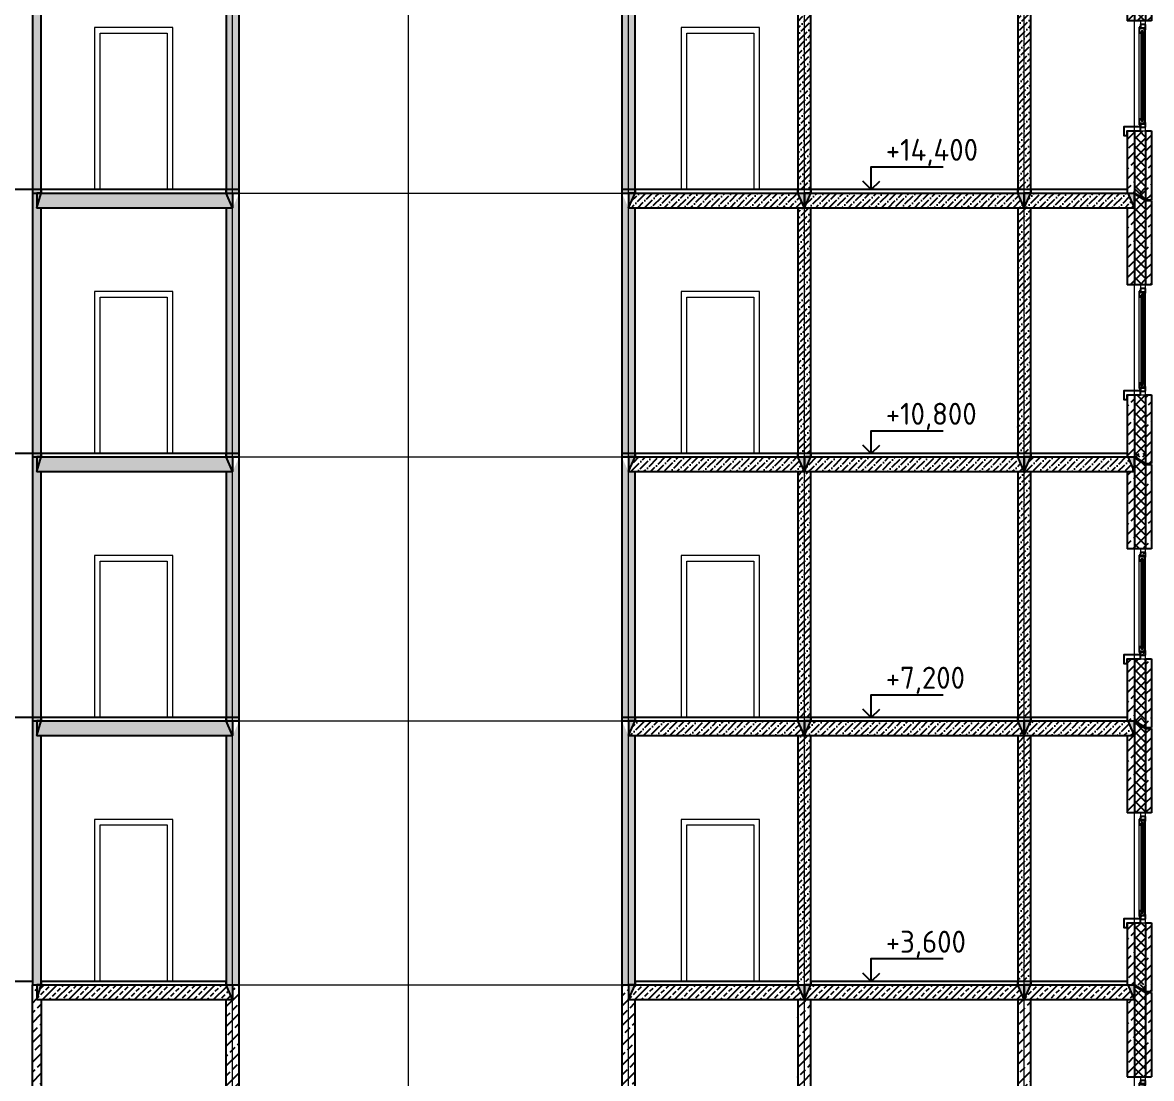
# Model space of a CAD drawing. Header units: millimetres. Extents: x -10163 to 1081624, y -5450 to 417560.
# Drawn here: x 375988 to 391388, y 58468 to 72868 of the extents above; entities that cross this region are included whole.
import ezdxf

# ---------------------------------------------------------------- set-up
doc = ezdxf.new("R2010")
doc.units = ezdxf.units.MM
doc.linetypes.add('Штрих-пунктир', pattern=[24, 20, -1.5, 1, -1.5])
for name, color, linetype in [('0разрез', 7, 'Continuous'), ('Выноски', 130, 'Continuous'), ('Оси 2', 253, 'Continuous'), ('Перекрытия', 100, 'Continuous'), ('разрез', 40, 'Continuous'), ('Стены1', 120, 'Continuous')]:
    doc.layers.add(name, color=color, linetype=linetype)
doc.layers.add('A-GLAZ', color=250, linetype='Continuous', lineweight=9)
doc.layers.add('Двери', color=100, linetype='Continuous', plot=False)
doc.layers.add('Окна', color=130, linetype='Continuous', lineweight=5, transparency=0.5)
doc.styles.add('ГОСТ', font='GOST Common.ttf', dxfattribs={"height": 400})
pattern_1 = [(45, (-3941.53, -242.98), (-134.70384, 134.70384), []), (45, (-3806.83, -242.98), (-134.70384, 134.70384), [95.25, -47.625])]
pattern_2 = [(45, (-3941.53, -242.98), (-89.80256, 89.80256), []), (45, (-3851.73, -242.98), (-89.80256, 89.80256), [63.5, -31.75])]
pattern_3 = [(37.5, (330, 0), (-0.16000313, 4.894132373), [0, -3.8608, 0, -4.318, 0, -4.1275]), (7.5, (330, 0), (4.49523283, 7.16825101), [0, -2.0828, 0, -3.4798, 0, -1.3335]), (327.5, (326.876, 0), (7.909923702, 0.014371847), [0, -1.27, 0, -4.572, 0, -5.969]), (317.5, (326.876, 0), (7.63556452, 2.22929323), [0, -0.635, 0, -2.9972, 0, -3.429])]
pattern_4 = [(37.5, (8400, -1e-11), (-0.16000313, 4.894132373), [0, -3.8608, 0, -4.318, 0, -4.1275]), (7.5, (8400, -1e-11), (4.49523283, 7.16825101), [0, -2.0828, 0, -3.4798, 0, -1.3335]), (327.5, (8396.876, -1e-11), (7.909923702, 0.014371847), [0, -1.27, 0, -4.572, 0, -5.969]), (317.5, (8396.876, -1e-11), (7.63556452, 2.22929323), [0, -0.635, 0, -2.9972, 0, -3.429])]
pattern_5 = [(37.5, (10800, -7e-12), (-0.16000313, 4.894132373), [0, -3.8608, 0, -4.318, 0, -4.1275]), (7.5, (10800, -7e-12), (4.49523283, 7.16825101), [0, -2.0828, 0, -3.4798, 0, -1.3335]), (327.5, (10796.876, -7e-12), (7.909923702, 0.014371847), [0, -1.27, 0, -4.572, 0, -5.969]), (317.5, (10796.876, -7e-12), (7.63556452, 2.22929323), [0, -0.635, 0, -2.9972, 0, -3.429])]
pattern_6 = [(37.5, (13800, 7e-12), (-0.16000313, 4.894132373), [0, -3.8608, 0, -4.318, 0, -4.1275]), (7.5, (13800, 7e-12), (4.49523283, 7.16825101), [0, -2.0828, 0, -3.4798, 0, -1.3335]), (327.5, (13796.876, 7e-12), (7.909923702, 0.014371847), [0, -1.27, 0, -4.572, 0, -5.969]), (317.5, (13796.876, 7e-12), (7.63556452, 2.22929323), [0, -0.635, 0, -2.9972, 0, -3.429])]
pattern_7 = [(37.5, (7800, -7e-12), (-0.16000313, 4.894132373), [0, -3.8608, 0, -4.318, 0, -4.1275]), (7.5, (7800, -7e-12), (4.49523283, 7.16825101), [0, -2.0828, 0, -3.4798, 0, -1.3335]), (327.5, (7796.876, -7e-12), (7.909923702, 0.014371847), [0, -1.27, 0, -4.572, 0, -5.969]), (317.5, (7796.876, -7e-12), (7.63556452, 2.22929323), [0, -0.635, 0, -2.9972, 0, -3.429])]
pattern_8 = [(37.5, (10800, 7e-12), (-0.16000313, 4.894132373), [0, -3.8608, 0, -4.318, 0, -4.1275]), (7.5, (10800, 7e-12), (4.49523283, 7.16825101), [0, -2.0828, 0, -3.4798, 0, -1.3335]), (327.5, (10796.876, 7e-12), (7.909923702, 0.014371847), [0, -1.27, 0, -4.572, 0, -5.969]), (317.5, (10796.876, 7e-12), (7.63556452, 2.22929323), [0, -0.635, 0, -2.9972, 0, -3.429])]
pattern_9 = [(37.5, (12305.0995, -7e-12), (-0.16000313, 4.894132373), [0, -3.8608, 0, -4.318, 0, -4.1275]), (7.5, (12305.0995, -7e-12), (4.49523283, 7.16825101), [0, -2.0828, 0, -3.4798, 0, -1.3335]), (327.5, (12301.9753, -7e-12), (7.909923702, 0.014371847), [0, -1.27, 0, -4.572, 0, -5.969]), (317.5, (12301.975, -7e-12), (7.63556452, 2.22929323), [0, -0.635, 0, -2.9972, 0, -3.429])]
pattern_10 = [(37.5, (8400, -3600), (-0.16000313, 4.894132373), [0, -3.8608, 0, -4.318, 0, -4.1275]), (7.5, (8400, -3600), (4.49523283, 7.16825101), [0, -2.0828, 0, -3.4798, 0, -1.3335]), (327.5, (8396.876, -3600), (7.909923702, 0.014371847), [0, -1.27, 0, -4.572, 0, -5.969]), (317.5, (8396.876, -3600), (7.63556452, 2.22929323), [0, -0.635, 0, -2.9972, 0, -3.429])]
pattern_11 = [(37.5, (10800, -3600), (-0.16000313, 4.894132373), [0, -3.8608, 0, -4.318, 0, -4.1275]), (7.5, (10800, -3600), (4.49523283, 7.16825101), [0, -2.0828, 0, -3.4798, 0, -1.3335]), (327.5, (10796.876, -3600), (7.909923702, 0.014371847), [0, -1.27, 0, -4.572, 0, -5.969]), (317.5, (10796.876, -3600), (7.63556452, 2.22929323), [0, -0.635, 0, -2.9972, 0, -3.429])]
pattern_12 = [(37.5, (13800, -3600), (-0.16000313, 4.894132373), [0, -3.8608, 0, -4.318, 0, -4.1275]), (7.5, (13800, -3600), (4.49523283, 7.16825101), [0, -2.0828, 0, -3.4798, 0, -1.3335]), (327.5, (13796.876, -3600), (7.909923702, 0.014371847), [0, -1.27, 0, -4.572, 0, -5.969]), (317.5, (13796.876, -3600), (7.63556452, 2.22929323), [0, -0.635, 0, -2.9972, 0, -3.429])]
pattern_13 = [(37.5, (7800, -3600), (-0.16000313, 4.894132373), [0, -3.8608, 0, -4.318, 0, -4.1275]), (7.5, (7800, -3600), (4.49523283, 7.16825101), [0, -2.0828, 0, -3.4798, 0, -1.3335]), (327.5, (7796.876, -3600), (7.909923702, 0.014371847), [0, -1.27, 0, -4.572, 0, -5.969]), (317.5, (7796.876, -3600), (7.63556452, 2.22929323), [0, -0.635, 0, -2.9972, 0, -3.429])]
pattern_14 = [(37.5, (10800, -3600), (-0.16000313, 4.894132373), [0, -3.8608, 0, -4.318, 0, -4.1275]), (7.5, (10800, -3600), (4.49523283, 7.16825101), [0, -2.0828, 0, -3.4798, 0, -1.3335]), (327.5, (10796.876, -3600), (7.909923702, 0.014371847), [0, -1.27, 0, -4.572, 0, -5.969]), (317.5, (10796.876, -3600), (7.63556452, 2.22929323), [0, -0.635, 0, -2.9972, 0, -3.429])]
pattern_15 = [(37.5, (12305.0995, -3600), (-0.16000313, 4.894132373), [0, -3.8608, 0, -4.318, 0, -4.1275]), (7.5, (12305.0995, -3600), (4.49523283, 7.16825101), [0, -2.0828, 0, -3.4798, 0, -1.3335]), (327.5, (12301.9753, -3600), (7.909923702, 0.014371847), [0, -1.27, 0, -4.572, 0, -5.969]), (317.5, (12301.975, -3600), (7.63556452, 2.22929323), [0, -0.635, 0, -2.9972, 0, -3.429])]
pattern_16 = [(37.5, (330, -3600), (-0.16000313, 4.894132373), [0, -3.8608, 0, -4.318, 0, -4.1275]), (7.5, (330, -3600), (4.49523283, 7.16825101), [0, -2.0828, 0, -3.4798, 0, -1.3335]), (327.5, (326.876, -3600), (7.909923702, 0.014371847), [0, -1.27, 0, -4.572, 0, -5.969]), (317.5, (326.876, -3600), (7.63556452, 2.22929323), [0, -0.635, 0, -2.9972, 0, -3.429])]
pattern_17 = [(37.5, (0, -3600), (-0.16000313, 4.894132373), [0, -3.8608, 0, -4.318, 0, -4.1275]), (7.5, (0, -3600), (4.49523283, 7.16825101), [0, -2.0828, 0, -3.4798, 0, -1.3335]), (327.5, (-3.124, -3600), (7.909923702, 0.014371847), [0, -1.27, 0, -4.572, 0, -5.969]), (317.5, (-3.124, -3600), (7.63556452, 2.22929323), [0, -0.635, 0, -2.9972, 0, -3.429])]
pattern_18 = [(45, (1e-10, 1252.89), (-67.35192, 67.35192), []), (135, (1e-10, 1252.89), (-67.35192, -67.35192), [])]

# ---------------------------------------------------------------- blocks, each defined once
blk = doc.blocks.new('Окно 3-Откидное - Среднее глухое - Один переплет с многокамерным стеклопакетом - 30674-99 - Окно 3-Откидное - Среднее глухое - Один переплет с многокамерным стеклопакетом - 30674-99-V5-Сечение 1')
at = {"layer": 'A-GLAZ'}
h = blk.add_hatch(dxfattribs=at)
h.set_pattern_fill('FP_6', color=256, style=0, pattern_type=2)
h.set_pattern_definition([(135, (18648.64, 22050), (-70.7107, -70.7107), [])])
h.paths.add_polyline_path([(18584, 18885), (18598, 18885), (18598, 18905), (18654, 18905), (18654, 18962), (18634, 18962), (18634, 18942), (18610, 18942), (18610, 18962), (18584, 18962)], flags=0)
h.paths.add_polyline_path([(18649, 20138), (18654, 20138), (18654, 20195), (18598, 20195), (18598, 20215), (18584, 20215), (18584, 20138), (18610, 20138), (18610, 20158), (18634, 20158), (18634, 20138)], flags=0)
h = blk.add_hatch(dxfattribs=at)
h.set_pattern_fill('FP_7', color=256, style=0, pattern_type=2)
h.set_pattern_definition([(45, (18648.64, 22050), (-84.853, 84.853), [])])
h.paths.add_polyline_path([(18649, 18850), (18670, 18850), (18670, 18913), (18656, 18913), (18656, 18893), (18600, 18893), (18600, 18850)], flags=0)
h.paths.add_polyline_path([(18670, 20187), (18670, 20250), (18600, 20250), (18600, 20207), (18656, 20207), (18656, 20187)], flags=0)
at = {"layer": 'A-GLAZ', "lineweight": 25}
for p, q in [((18598, 20215), (18584, 20215)), ((18584, 20215), (18584, 20138)), ((18598, 20195), (18598, 20215)), ((18654, 20195), (18598, 20195)), ((18600, 20250), (18600, 20207)), ((18670, 20250), (18600, 20250)), ((18600, 20207), (18656, 20207)), ((18654, 20138), (18654, 20195)), ((18656, 20207), (18656, 20187)), ((18656, 20187), (18670, 20187)), ((18670, 20187), (18670, 20250)), ((18584, 20138), (18610, 20138)), ((18614, 20158), (18610, 20158)), ((18610, 20158), (18610, 18942)), ((18610, 20138), (18610, 20158)), ((18610, 20158), (18634, 20158)), ((18614, 18942), (18614, 20158)), ((18634, 20158), (18630, 20158)), ((18630, 20158), (18630, 18942)), ((18634, 18942), (18634, 20158)), ((18634, 20158), (18634, 20138)), ((18634, 20138), (18654, 20138)), ((18610, 18962), (18584, 18962)), ((18584, 18962), (18584, 18885)), ((18610, 18942), (18610, 18962)), ((18610, 18942), (18614, 18942)), ((18634, 18942), (18610, 18942)), ((18630, 18942), (18634, 18942)), ((18654, 18962), (18634, 18962)), ((18634, 18962), (18634, 18942)), ((18654, 18905), (18654, 18962)), ((18584, 18885), (18598, 18885)), ((18598, 18885), (18598, 18905)), ((18598, 18905), (18654, 18905)), ((18600, 18893), (18600, 18850)), ((18656, 18893), (18600, 18893)), ((18600, 18850), (18670, 18850)), ((18670, 18913), (18656, 18913)), ((18656, 18913), (18656, 18893)), ((18670, 18850), (18670, 18913))]:
    blk.add_line(p, q, dxfattribs=at)
at = {"layer": 'A-GLAZ'}
for p, q in [((18670, 20300), (18600, 20300)), ((18600, 20300), (18600, 20250)), ((18600, 20250), (18670, 20250)), ((18600, 20195), (18600, 20207)), ((18656, 18913), (18656, 20187)), ((18670, 20250), (18670, 20300)), ((18670, 18913), (18670, 20187)), ((18584, 18962), (18584, 20138)), ((18654, 20138), (18654, 18962)), ((18600, 18893), (18600, 18905)), ((18670, 18850), (18600, 18850)), ((18600, 18850), (18600, 18800)), ((18600, 18800), (18670, 18800)), ((18670, 18800), (18670, 18850))]:
    blk.add_line(p, q, dxfattribs=at)
at = {"layer": 'A-GLAZ', "lineweight": 35}
for p, q in [((18630, 20158), (18614, 20158)), ((18614, 20158), (18614, 20143)), ((18614, 20143), (18630, 20143)), ((18630, 20143), (18630, 20158)), ((18630, 18957), (18614, 18957)), ((18614, 18957), (18614, 18942)), ((18614, 18942), (18630, 18942)), ((18630, 18942), (18630, 18957))]:
    blk.add_line(p, q, dxfattribs=at)
blk = doc.blocks.new('типовой')
h = blk.add_hatch()
h.set_pattern_fill('ANSI36', color=256, scale=20)
h.paths.add_polyline_path([(382705, 63586), (380185, 63586), (380125, 63386), (382795, 63386)])
h.paths.add_polyline_path([(380185, 63386), (380125, 63386), (380125, 63586), (380185, 63586), (380185, 63633), (380065, 63633), (380065, 59986), (380185, 59986)])
h.paths.add_polyline_path([(382885, 63586), (382795, 63386), (382705, 63386), (382705, 59986), (382885, 59986)])
h.paths.add_polyline_path([(388285, 63386), (388195, 63386), (388105, 63586), (388105, 59986), (388285, 59986)])
h.paths.add_polyline_path([(388285, 63586), (388285, 63633), (388105, 63633), (388105, 63586), (388195, 63586)])
h.paths.add_polyline_path([(382885, 63586), (382885, 63633), (382705, 63633), (382705, 63586), (382795, 63586)])
h = blk.add_hatch()
h.set_pattern_fill('ANSI36', color=256, scale=20)
h.paths.add_polyline_path([(382705, 63586), (380185, 63586), (380125, 63386), (382795, 63386)])
h.paths.add_polyline_path([(380185, 63386), (380125, 63386), (380125, 63586), (380185, 63586), (380185, 63633), (380065, 63633), (380065, 59986), (380185, 59986)])
h.paths.add_polyline_path([(382885, 63586), (382795, 63386), (382705, 63386), (382705, 59986), (382885, 59986)])
h.paths.add_polyline_path([(388285, 63386), (388195, 63386), (388105, 63586), (388105, 59986), (388285, 59986)])
h.paths.add_polyline_path([(388285, 63586), (388285, 63633), (388105, 63633), (388105, 63586), (388195, 63586)])
h.paths.add_polyline_path([(382885, 63586), (382885, 63633), (382705, 63633), (382705, 63586), (382795, 63586)])
h = blk.add_hatch()
h.set_pattern_fill('ANSI36', color=256, scale=20)
h.paths.add_polyline_path([(382705, 63586), (380185, 63586), (380125, 63386), (382795, 63386)])
h.paths.add_polyline_path([(380185, 63386), (380125, 63386), (380125, 63586), (380185, 63586), (380185, 63633), (380065, 63633), (380065, 59986), (380185, 59986)])
h.paths.add_polyline_path([(382885, 63586), (382795, 63386), (382705, 63386), (382705, 59986), (382885, 59986)])
h.paths.add_polyline_path([(388285, 63386), (388195, 63386), (388105, 63586), (388105, 59986), (388285, 59986)])
h.paths.add_polyline_path([(388285, 63586), (388285, 63633), (388105, 63633), (388105, 63586), (388195, 63586)])
h.paths.add_polyline_path([(382885, 63586), (382885, 63633), (382705, 63633), (382705, 63586), (382795, 63586)])
h = blk.add_hatch()
h.set_pattern_fill('ANSI33', color=256, scale=30)
h.paths.add_polyline_path([(395100, 63386), (395000, 63386), (395000, 62333), (395100, 62333)])
h.paths.add_polyline_path([(395329, 63633), (395250, 63632), (395250, 62333), (395259, 62333), (395259, 62333), (395329, 62333)])
h.paths.add_polyline_path([(395100, 60833), (395000, 60833), (395000, 59986), (395011, 59986), (395100, 59986)])
h = blk.add_hatch()
h.set_pattern_fill('ANSI33', color=256, scale=30)
h.paths.add_polyline_path([(395100, 63386), (395000, 63386), (395000, 62333), (395100, 62333)])
h.paths.add_polyline_path([(395329, 63633), (395250, 63632), (395250, 62333), (395259, 62333), (395259, 62333), (395329, 62333)])
h.paths.add_polyline_path([(395100, 60833), (395000, 60833), (395000, 59986), (395011, 59986), (395100, 59986)])
h = blk.add_hatch()
h.set_pattern_fill('ANSI33', color=256, scale=30)
h.paths.add_polyline_path([(395100, 63386), (395000, 63386), (395000, 62333), (395100, 62333)])
h.paths.add_polyline_path([(395329, 63633), (395250, 63632), (395250, 62333), (395259, 62333), (395259, 62333), (395329, 62333)])
h.paths.add_polyline_path([(395100, 60833), (395000, 60833), (395000, 59986), (395011, 59986), (395100, 59986)])
h = blk.add_hatch()
h.set_pattern_fill('ANSI37', color=256, scale=30)
h.paths.add_polyline_path([(395250, 63632), (395100, 63631), (395100, 62333), (395250, 62333)])
h = blk.add_hatch()
h.set_pattern_fill('ANSI37', color=256, scale=30)
h.paths.add_polyline_path([(395250, 63632), (395100, 63631), (395100, 62333), (395250, 62333)])
h = blk.add_hatch()
h.set_pattern_fill('ANSI37', color=256, scale=30)
h.paths.add_polyline_path([(395250, 63632), (395100, 63631), (395100, 62333), (395250, 62333)])
h = blk.add_hatch()
h.set_pattern_fill('AR-SAND', color=256, scale=0.1)
h.set_pattern_definition(pattern_3)
h.paths.add_polyline_path([(380185, 63586), (380125, 63586), (380125, 63386)])
h = blk.add_hatch()
h.set_pattern_fill('AR-SAND', color=256, scale=0.1)
h.set_pattern_definition(pattern_3)
h.paths.add_polyline_path([(380185, 63586), (380125, 63586), (380125, 63386)])
h = blk.add_hatch()
h.set_pattern_fill('AR-SAND', color=256, scale=0.1)
h.set_pattern_definition(pattern_3)
h.paths.add_polyline_path([(380185, 63586), (380125, 63586), (380125, 63386)])
h = blk.add_hatch()
h.set_pattern_fill('AR-SAND', color=256, scale=0.1)
h.paths.add_polyline_path([(382795, 63586), (382705, 63586), (382795, 63386)])
h = blk.add_hatch()
h.set_pattern_fill('AR-SAND', color=256, scale=0.1)
h.paths.add_polyline_path([(382795, 63386), (382795, 63586), (382705, 63586)])
h = blk.add_hatch()
h.set_pattern_fill('AR-SAND', color=256, scale=0.1)
h.paths.add_polyline_path([(382795, 63386), (382795, 63586), (382705, 63586)])
h = blk.add_hatch()
h.set_pattern_fill('AR-SAND', color=256, scale=0.1)
h.set_pattern_definition(pattern_4)
h.paths.add_polyline_path([(388285, 63586), (388195, 63586), (388195, 63386)])
h = blk.add_hatch()
h.set_pattern_fill('ANSI36', color=256, scale=20)
h.paths.add_polyline_path([(390505, 63586), (388285, 63586), (388195, 63386), (390595, 63386)])
h.paths.add_polyline_path([(393505, 63586), (390685, 63586), (390595, 63386), (393595, 63386)])
h.paths.add_polyline_path([(395010, 63586), (393685, 63586), (393595, 63386), (395100, 63386)])
h.paths.add_polyline_path([(393685, 63386), (393595, 63386), (393505, 63386), (393505, 60033), (393685, 60033)])
h.paths.add_polyline_path([(390685, 63386), (390595, 63386), (390505, 63386), (390505, 60033), (390685, 60033)])
h = blk.add_hatch()
h.set_pattern_fill('AR-SAND', color=256, scale=0.1)
h.set_pattern_definition(pattern_4)
h.paths.add_polyline_path([(388195, 63386), (388285, 63586), (388195, 63586)])
h = blk.add_hatch()
h.set_pattern_fill('ANSI36', color=256, scale=20)
h.paths.add_polyline_path([(390505, 63586), (388285, 63586), (388195, 63386), (390595, 63386)])
h.paths.add_polyline_path([(393505, 63586), (390685, 63586), (390595, 63386), (393595, 63386)])
h.paths.add_polyline_path([(395010, 63586), (393685, 63586), (393595, 63386), (395100, 63386)])
h.paths.add_polyline_path([(393685, 63386), (393595, 63386), (393505, 63386), (393505, 60033), (393685, 60033)])
h.paths.add_polyline_path([(390685, 63386), (390595, 63386), (390505, 63386), (390505, 60033), (390685, 60033)])
h = blk.add_hatch()
h.set_pattern_fill('AR-SAND', color=256, scale=0.1)
h.set_pattern_definition(pattern_4)
h.paths.add_polyline_path([(388195, 63386), (388285, 63586), (388195, 63586)])
h = blk.add_hatch()
h.set_pattern_fill('ANSI36', color=256, scale=20)
h.paths.add_polyline_path([(390505, 63586), (388285, 63586), (388195, 63386), (390595, 63386)])
h.paths.add_polyline_path([(393505, 63586), (390685, 63586), (390595, 63386), (393595, 63386)])
h.paths.add_polyline_path([(395010, 63586), (393685, 63586), (393595, 63386), (395100, 63386)])
h.paths.add_polyline_path([(393685, 63386), (393595, 63386), (393505, 63386), (393505, 60033), (393685, 60033)])
h.paths.add_polyline_path([(390685, 63386), (390595, 63386), (390505, 63386), (390505, 60033), (390685, 60033)])
h = blk.add_hatch()
h.set_pattern_fill('AR-SAND', color=256, scale=0.1)
h.set_pattern_definition(pattern_7)
h.paths.add_polyline_path([(390595, 63586), (390505, 63586), (390595, 63386)])
h = blk.add_hatch()
h.set_pattern_fill('AR-SAND', color=256, scale=0.1)
h.set_pattern_definition(pattern_7)
h.paths.add_polyline_path([(390595, 63386), (390595, 63586), (390505, 63586)])
h = blk.add_hatch()
h.set_pattern_fill('AR-SAND', color=256, scale=0.1)
h.set_pattern_definition(pattern_7)
h.paths.add_polyline_path([(390595, 63386), (390595, 63586), (390505, 63586)])
h = blk.add_hatch()
h.set_pattern_fill('AR-SAND', color=256, scale=0.1)
h.set_pattern_definition(pattern_5)
h.paths.add_polyline_path([(390685, 63586), (390595, 63586), (390595, 63386)])
h = blk.add_hatch()
h.set_pattern_fill('AR-SAND', color=256, scale=0.1)
h.set_pattern_definition(pattern_5)
h.paths.add_polyline_path([(390595, 63386), (390685, 63586), (390595, 63586)])
h = blk.add_hatch()
h.set_pattern_fill('AR-SAND', color=256, scale=0.1)
h.set_pattern_definition(pattern_5)
h.paths.add_polyline_path([(390595, 63386), (390685, 63586), (390595, 63586)])
h = blk.add_hatch()
h.set_pattern_fill('AR-SAND', color=256, scale=0.1)
h.set_pattern_definition(pattern_8)
h.paths.add_polyline_path([(393595, 63586), (393505, 63586), (393595, 63386)])
h = blk.add_hatch()
h.set_pattern_fill('AR-SAND', color=256, scale=0.1)
h.set_pattern_definition(pattern_8)
h.paths.add_polyline_path([(393595, 63386), (393595, 63586), (393505, 63586)])
h = blk.add_hatch()
h.set_pattern_fill('AR-SAND', color=256, scale=0.1)
h.set_pattern_definition(pattern_8)
h.paths.add_polyline_path([(393595, 63386), (393595, 63586), (393505, 63586)])
h = blk.add_hatch()
h.set_pattern_fill('AR-SAND', color=256, scale=0.1)
h.set_pattern_definition(pattern_6)
h.paths.add_polyline_path([(393685, 63586), (393595, 63586), (393595, 63386)])
h = blk.add_hatch()
h.set_pattern_fill('AR-SAND', color=256, scale=0.1)
h.set_pattern_definition(pattern_6)
h.paths.add_polyline_path([(393595, 63386), (393685, 63586), (393595, 63586)])
h = blk.add_hatch()
h.set_pattern_fill('AR-SAND', color=256, scale=0.1)
h.set_pattern_definition(pattern_6)
h.paths.add_polyline_path([(393595, 63386), (393685, 63586), (393595, 63586)])
h = blk.add_hatch()
h.set_pattern_fill('AR-SAND', color=256, scale=0.1)
h.set_pattern_definition(pattern_9)
h.paths.add_polyline_path([(395100, 63586), (395010, 63586), (395100, 63386)])
h = blk.add_hatch()
h.set_pattern_fill('AR-SAND', color=256, scale=0.1)
h.set_pattern_definition(pattern_9)
h.paths.add_polyline_path([(395100, 63386), (395100, 63586), (395010, 63586)])
h = blk.add_hatch()
h.set_pattern_fill('AR-SAND', color=256, scale=0.1)
h.set_pattern_definition(pattern_9)
h.paths.add_polyline_path([(395100, 63386), (395100, 63586), (395010, 63586)])
h = blk.add_hatch()
h.set_pattern_fill('ANSI33', color=256, scale=30)
h.paths.add_polyline_path([(395329, 60833), (395259, 60833), (395250, 60833), (395250, 59986), (395329, 59986)])
h = blk.add_hatch()
h.set_pattern_fill('ANSI33', color=256, scale=30)
h.paths.add_polyline_path([(395329, 60833), (395259, 60833), (395250, 60833), (395250, 59986), (395329, 59986)])
h = blk.add_hatch()
h.set_pattern_fill('ANSI33', color=256, scale=30)
h.paths.add_polyline_path([(395329, 60833), (395259, 60833), (395250, 60833), (395250, 59986), (395329, 59986)])
h = blk.add_hatch()
h.set_pattern_fill('AR-SAND', color=256, scale=0.1)
h.set_pattern_definition(pattern_16)
h.paths.add_polyline_path([(380185, 59986), (380125, 59986), (380125, 59786)])
h = blk.add_hatch()
h.set_pattern_fill('AR-SAND', color=256, scale=0.1)
h.set_pattern_definition(pattern_16)
h.paths.add_polyline_path([(380185, 59986), (380125, 59986), (380125, 59786)])
h = blk.add_hatch()
h.set_pattern_fill('AR-SAND', color=256, scale=0.1)
h.set_pattern_definition(pattern_16)
h.paths.add_polyline_path([(380185, 59986), (380125, 59986), (380125, 59786)])
h = blk.add_hatch()
h.set_pattern_fill('AR-SAND', color=256, scale=0.1)
h.set_pattern_definition(pattern_17)
h.paths.add_polyline_path([(382795, 59986), (382705, 59986), (382795, 59786)])
h = blk.add_hatch()
h.set_pattern_fill('AR-SAND', color=256, scale=0.1)
h.set_pattern_definition(pattern_17)
h.paths.add_polyline_path([(382795, 59786), (382795, 59986), (382705, 59986)])
h = blk.add_hatch()
h.set_pattern_fill('AR-SAND', color=256, scale=0.1)
h.set_pattern_definition(pattern_17)
h.paths.add_polyline_path([(382795, 59786), (382795, 59986), (382705, 59986)])
h = blk.add_hatch()
h.set_pattern_fill('AR-SAND', color=256, scale=0.1)
h.set_pattern_definition(pattern_10)
h.paths.add_polyline_path([(388285, 59986), (388195, 59986), (388195, 59786)])
h = blk.add_hatch()
h.set_pattern_fill('AR-SAND', color=256, scale=0.1)
h.set_pattern_definition(pattern_10)
h.paths.add_polyline_path([(388195, 59786), (388285, 59986), (388195, 59986)])
h = blk.add_hatch()
h.set_pattern_fill('AR-SAND', color=256, scale=0.1)
h.set_pattern_definition(pattern_10)
h.paths.add_polyline_path([(388195, 59786), (388285, 59986), (388195, 59986)])
h = blk.add_hatch()
h.set_pattern_fill('AR-SAND', color=256, scale=0.1)
h.set_pattern_definition(pattern_13)
h.paths.add_polyline_path([(390595, 59986), (390505, 59986), (390595, 59786)])
h = blk.add_hatch()
h.set_pattern_fill('AR-SAND', color=256, scale=0.1)
h.set_pattern_definition(pattern_13)
h.paths.add_polyline_path([(390595, 59786), (390595, 59986), (390505, 59986)])
h = blk.add_hatch()
h.set_pattern_fill('AR-SAND', color=256, scale=0.1)
h.set_pattern_definition(pattern_13)
h.paths.add_polyline_path([(390595, 59786), (390595, 59986), (390505, 59986)])
h = blk.add_hatch()
h.set_pattern_fill('AR-SAND', color=256, scale=0.1)
h.set_pattern_definition(pattern_11)
h.paths.add_polyline_path([(390685, 59986), (390595, 59986), (390595, 59786)])
h = blk.add_hatch()
h.set_pattern_fill('AR-SAND', color=256, scale=0.1)
h.set_pattern_definition(pattern_11)
h.paths.add_polyline_path([(390595, 59786), (390685, 59986), (390595, 59986)])
h = blk.add_hatch()
h.set_pattern_fill('AR-SAND', color=256, scale=0.1)
h.set_pattern_definition(pattern_11)
h.paths.add_polyline_path([(390595, 59786), (390685, 59986), (390595, 59986)])
h = blk.add_hatch()
h.set_pattern_fill('AR-SAND', color=256, scale=0.1)
h.set_pattern_definition(pattern_14)
h.paths.add_polyline_path([(393595, 59986), (393505, 59986), (393595, 59786)])
h = blk.add_hatch()
h.set_pattern_fill('AR-SAND', color=256, scale=0.1)
h.set_pattern_definition(pattern_14)
h.paths.add_polyline_path([(393595, 59786), (393595, 59986), (393505, 59986)])
h = blk.add_hatch()
h.set_pattern_fill('AR-SAND', color=256, scale=0.1)
h.set_pattern_definition(pattern_14)
h.paths.add_polyline_path([(393595, 59786), (393595, 59986), (393505, 59986)])
h = blk.add_hatch()
h.set_pattern_fill('AR-SAND', color=256, scale=0.1)
h.set_pattern_definition(pattern_12)
h.paths.add_polyline_path([(393685, 59986), (393595, 59986), (393595, 59786)])
h = blk.add_hatch()
h.set_pattern_fill('AR-SAND', color=256, scale=0.1)
h.set_pattern_definition(pattern_12)
h.paths.add_polyline_path([(393595, 59786), (393685, 59986), (393595, 59986)])
h = blk.add_hatch()
h.set_pattern_fill('AR-SAND', color=256, scale=0.1)
h.set_pattern_definition(pattern_12)
h.paths.add_polyline_path([(393595, 59786), (393685, 59986), (393595, 59986)])
h = blk.add_hatch()
h.set_pattern_fill('AR-SAND', color=256, scale=0.1)
h.set_pattern_definition(pattern_15)
h.paths.add_polyline_path([(395100, 59986), (395010, 59986), (395100, 59786)])
h = blk.add_hatch()
h.set_pattern_fill('AR-SAND', color=256, scale=0.1)
h.set_pattern_definition(pattern_15)
h.paths.add_polyline_path([(395100, 59786), (395100, 59986), (395010, 59986)])
h = blk.add_hatch()
h.set_pattern_fill('AR-SAND', color=256, scale=0.1)
h.set_pattern_definition(pattern_15)
h.paths.add_polyline_path([(395100, 59786), (395100, 59986), (395010, 59986)])
at = {"layer": '0разрез'}
h = blk.add_hatch(dxfattribs=at)
h.set_pattern_fill('ANSI37', color=256, scale=30)
h.set_pattern_definition(pattern_18)
h.paths.add_polyline_path([(395250, 60833), (395100, 60833), (395100, 59986), (395250, 59986)])
h = blk.add_hatch(dxfattribs=at)
h.set_pattern_fill('ANSI37', color=256, scale=30)
h.set_pattern_definition(pattern_18)
h.paths.add_polyline_path([(395250, 60833), (395100, 60833), (395100, 59986), (395250, 59986)])
h = blk.add_hatch(dxfattribs=at)
h.set_pattern_fill('ANSI37', color=256, scale=30)
h.set_pattern_definition(pattern_18)
h.paths.add_polyline_path([(395250, 60833), (395100, 60833), (395100, 59986), (395250, 59986)])
for p, q in [((382795, 63386), (382705, 63586)), ((382795, 63386), (382705, 63586)), ((382795, 63386), (382705, 63586)), ((395329, 62333), (395000, 62333)), ((395329, 62333), (395000, 62333)), ((395329, 62333), (395000, 62333)), ((395250, 60833), (395329, 60833)), ((395250, 60833), (395329, 60833)), ((395250, 60833), (395329, 60833)), ((380065, 60033), (377485, 60033)), ((380065, 60033), (377485, 60033)), ((380065, 60033), (377485, 60033))]:
    blk.add_line(p, q)
at = {"lineweight": 9}
blk.add_line((382885, 59986), (388105, 59986), dxfattribs=at)
blk.add_line((382885, 59986), (388105, 59986), dxfattribs=at)
blk.add_line((382885, 59986), (388105, 59986), dxfattribs=at)
for points in [[(380185, 63586), (380125, 63586), (380125, 63386), (380185, 63586)], [(380185, 63586), (380125, 63586), (380125, 63386), (380185, 63586)], [(380185, 63586), (380125, 63586), (380125, 63386), (380185, 63586)], [(382705, 63586), (382795, 63586), (382795, 63386), (382705, 63586)], [(382705, 63586), (382795, 63586), (382795, 63386), (382705, 63586)], [(382705, 63586), (382795, 63586), (382795, 63386), (382705, 63586)], [(388285, 63586), (388195, 63586), (388195, 63386), (388285, 63586)], [(388285, 63586), (388195, 63586), (388195, 63386), (388285, 63586)], [(388285, 63586), (388195, 63586), (388195, 63386), (388285, 63586)], [(390505, 63586), (390595, 63586), (390595, 63386), (390505, 63586)], [(390505, 63586), (390595, 63586), (390595, 63386), (390505, 63586)], [(390505, 63586), (390595, 63586), (390595, 63386), (390505, 63586)], [(390685, 63586), (390595, 63586), (390595, 63386), (390685, 63586)], [(390685, 63586), (390595, 63586), (390595, 63386), (390685, 63586)], [(390685, 63586), (390595, 63586), (390595, 63386), (390685, 63586)], [(393505, 63586), (393595, 63586), (393595, 63386), (393505, 63586)], [(393505, 63586), (393595, 63586), (393595, 63386), (393505, 63586)], [(393505, 63586), (393595, 63586), (393595, 63386), (393505, 63586)], [(393685, 63586), (393595, 63586), (393595, 63386), (393685, 63586)], [(393685, 63586), (393595, 63586), (393595, 63386), (393685, 63586)], [(393685, 63586), (393595, 63586), (393595, 63386), (393685, 63586)], [(395010, 63586), (395100, 63586), (395100, 63386), (395010, 63586)], [(395010, 63586), (395100, 63586), (395100, 63386), (395010, 63586)], [(395010, 63586), (395100, 63586), (395100, 63386), (395010, 63586)], [(380185, 59986), (380125, 59986), (380125, 59786), (380185, 59986)], [(380185, 59986), (380125, 59986), (380125, 59786), (380185, 59986)], [(380185, 59986), (380125, 59986), (380125, 59786), (380185, 59986)], [(382705, 59986), (382795, 59986), (382795, 59786), (382705, 59986)], [(382705, 59986), (382795, 59986), (382795, 59786), (382705, 59986)], [(382705, 59986), (382795, 59986), (382795, 59786), (382705, 59986)], [(388285, 59986), (388195, 59986), (388195, 59786), (388285, 59986)], [(388285, 59986), (388195, 59986), (388195, 59786), (388285, 59986)], [(388285, 59986), (388195, 59986), (388195, 59786), (388285, 59986)], [(390505, 59986), (390595, 59986), (390595, 59786), (390505, 59986)], [(390505, 59986), (390595, 59986), (390595, 59786), (390505, 59986)], [(390505, 59986), (390595, 59986), (390595, 59786), (390505, 59986)], [(390685, 59986), (390595, 59986), (390595, 59786), (390685, 59986)], [(390685, 59986), (390595, 59986), (390595, 59786), (390685, 59986)], [(390685, 59986), (390595, 59986), (390595, 59786), (390685, 59986)], [(393505, 59986), (393595, 59986), (393595, 59786), (393505, 59986)], [(393505, 59986), (393595, 59986), (393595, 59786), (393505, 59986)], [(393505, 59986), (393595, 59986), (393595, 59786), (393505, 59986)], [(393685, 59986), (393595, 59986), (393595, 59786), (393685, 59986)], [(393685, 59986), (393595, 59986), (393595, 59786), (393685, 59986)], [(393685, 59986), (393595, 59986), (393595, 59786), (393685, 59986)], [(395010, 59986), (395100, 59986), (395100, 59786), (395010, 59986)], [(395010, 59986), (395100, 59986), (395100, 59786), (395010, 59986)], [(395010, 59986), (395100, 59986), (395100, 59786), (395010, 59986)]]:
    blk.add_lwpolyline(points)
at = {"layer": 'Двери', "lineweight": 9}
for p, q in [((380911, 62243), (380911, 60033)), ((381978, 62243), (380911, 62243)), ((380911, 62243), (380911, 60033)), ((381978, 62243), (380911, 62243)), ((380911, 62243), (380911, 60033)), ((381978, 62243), (380911, 62243)), ((380911, 62243), (380911, 60033)), ((381978, 62243), (380911, 62243)), ((380911, 62243), (380911, 60033)), ((381978, 62243), (380911, 62243)), ((380911, 62243), (380911, 60033)), ((381978, 62243), (380911, 62243)), ((381978, 60033), (381978, 62243)), ((381978, 60033), (381978, 62243)), ((381978, 60033), (381978, 62243)), ((381978, 60033), (381978, 62243)), ((381978, 60033), (381978, 62243)), ((381978, 60033), (381978, 62243)), ((388916, 62243), (388916, 60033)), ((389983, 62243), (388916, 62243)), ((388916, 62243), (388916, 60033)), ((389983, 62243), (388916, 62243)), ((388916, 62243), (388916, 60033)), ((389983, 62243), (388916, 62243)), ((388916, 62243), (388916, 60033)), ((389983, 62243), (388916, 62243)), ((388916, 62243), (388916, 60033)), ((389983, 62243), (388916, 62243)), ((388916, 62243), (388916, 60033)), ((389983, 62243), (388916, 62243)), ((389983, 60033), (389983, 62243)), ((389983, 60033), (389983, 62243)), ((389983, 60033), (389983, 62243)), ((389983, 60033), (389983, 62243)), ((389983, 60033), (389983, 62243)), ((389983, 60033), (389983, 62243)), ((380987, 60033), (380987, 62167)), ((380987, 62167), (381902, 62167)), ((380987, 60033), (380987, 62167)), ((380987, 62167), (381902, 62167)), ((380987, 60033), (380987, 62167)), ((380987, 62167), (381902, 62167)), ((380987, 60033), (380987, 62167)), ((380987, 62167), (381902, 62167)), ((380987, 60033), (380987, 62167)), ((380987, 62167), (381902, 62167)), ((380987, 60033), (380987, 62167)), ((380987, 62167), (381902, 62167)), ((381902, 62167), (381902, 60033)), ((381902, 62167), (381902, 60033)), ((381902, 62167), (381902, 60033)), ((381902, 62167), (381902, 60033)), ((381902, 62167), (381902, 60033)), ((381902, 62167), (381902, 60033)), ((388992, 60033), (388992, 62167)), ((388992, 62167), (389907, 62167)), ((388992, 60033), (388992, 62167)), ((388992, 62167), (389907, 62167)), ((388992, 60033), (388992, 62167)), ((388992, 62167), (389907, 62167)), ((388992, 60033), (388992, 62167)), ((388992, 62167), (389907, 62167)), ((388992, 60033), (388992, 62167)), ((388992, 62167), (389907, 62167)), ((388992, 60033), (388992, 62167)), ((388992, 62167), (389907, 62167)), ((389907, 62167), (389907, 60033)), ((389907, 62167), (389907, 60033)), ((389907, 62167), (389907, 60033)), ((389907, 62167), (389907, 60033)), ((389907, 62167), (389907, 60033)), ((389907, 62167), (389907, 60033))]:
    blk.add_line(p, q, dxfattribs=at)
at = {"layer": 'Перекрытия'}
for points in [[(380185, 63586), (382705, 63586), (382705, 63633), (380185, 63633)], [(380185, 63586), (382705, 63586), (382705, 63633), (380185, 63633)], [(380185, 63586), (382705, 63586), (382705, 63633), (380185, 63633)], [(388285, 63586), (390505, 63586), (390505, 63633), (388285, 63633)], [(388285, 63586), (390505, 63586), (390505, 63633), (388285, 63633)], [(388285, 63586), (390505, 63586), (390505, 63633), (388285, 63633)], [(390685, 63586), (393505, 63586), (393505, 63633), (390685, 63633)], [(390685, 63586), (393505, 63586), (393505, 63633), (390685, 63633)], [(390685, 63586), (393505, 63586), (393505, 63633), (390685, 63633)], [(380185, 59986), (382705, 59986), (382705, 60033), (380185, 60033)], [(380185, 59986), (382705, 59986), (382705, 60033), (380185, 60033)], [(380185, 59986), (382705, 59986), (382705, 60033), (380185, 60033)], [(380185, 59986), (382705, 59986), (382705, 60033), (380185, 60033)], [(380185, 59986), (382705, 59986), (382705, 60033), (380185, 60033)], [(380185, 59986), (382705, 59986), (382705, 60033), (380185, 60033)], [(388285, 59986), (390505, 59986), (390505, 60033), (388285, 60033)], [(388285, 59986), (390505, 59986), (390505, 60033), (388285, 60033)], [(388285, 59986), (390505, 59986), (390505, 60033), (388285, 60033)], [(390685, 59986), (393505, 59986), (393505, 60033), (390685, 60033)], [(390685, 59986), (393505, 59986), (393505, 60033), (390685, 60033)], [(390685, 59986), (393505, 59986), (393505, 60033), (390685, 60033)]]:
    blk.add_lwpolyline(points, close=True, dxfattribs=at)
for points in [[(395000, 63633), (393685, 63633), (393685, 63586), (395099, 63586)], [(395000, 63633), (393685, 63633), (393685, 63586), (395099, 63586)], [(395000, 63633), (393685, 63633), (393685, 63586), (395099, 63586)], [(380485, 63586), (382795, 63586)], [(380485, 63586), (382795, 63586)], [(380485, 63586), (382795, 63586)], [(388195, 63586), (388195, 63386), (390595, 63386), (390595, 63586)], [(388195, 63586), (388195, 63386), (390595, 63386), (390595, 63586)], [(388195, 63586), (388195, 63386), (390595, 63386), (390595, 63586)], [(388285, 63586), (390505, 63586)], [(388285, 63586), (390505, 63586)], [(388285, 63586), (390505, 63586)], [(390595, 63586), (390595, 63386), (393595, 63386), (393595, 63586)], [(390595, 63586), (390595, 63386), (393595, 63386), (393595, 63586)], [(390595, 63586), (390595, 63386), (393595, 63386), (393595, 63586)], [(390648, 63586), (393535, 63586)], [(390648, 63586), (393535, 63586)], [(390648, 63586), (393535, 63586)], [(393595, 63586), (393595, 63386), (395100, 63386), (395100, 63586)], [(393595, 63586), (393595, 63386), (395100, 63386), (395100, 63586)], [(393595, 63586), (393595, 63386), (395100, 63386), (395100, 63586)], [(393673, 63586), (395011, 63586)], [(393673, 63586), (395011, 63586)], [(393673, 63586), (395011, 63586)], [(380125, 63386), (382795, 63386), (382795, 63386)], [(380125, 63386), (382795, 63386), (382795, 63386)], [(380125, 63386), (382795, 63386), (382795, 63386)], [(388195, 59986), (388195, 59786), (390595, 59786), (390595, 59986)], [(388195, 59986), (388195, 59786), (390595, 59786), (390595, 59986)], [(388195, 59986), (388195, 59786), (390595, 59786), (390595, 59986)], [(388285, 59986), (390505, 59986)], [(388285, 59986), (390505, 59986)], [(388285, 59986), (390505, 59986)], [(390595, 59986), (390595, 59786), (393595, 59786), (393595, 59986)], [(390595, 59986), (390595, 59786), (393595, 59786), (393595, 59986)], [(390595, 59986), (390595, 59786), (393595, 59786), (393595, 59986)], [(390648, 59986), (393535, 59986)], [(390648, 59986), (393535, 59986)], [(390648, 59986), (393535, 59986)], [(393595, 59986), (393595, 59786), (395100, 59786), (395100, 59986)], [(393595, 59986), (393595, 59786), (395100, 59786), (395100, 59986)], [(393595, 59986), (393595, 59786), (395100, 59786), (395100, 59986)], [(393673, 59986), (395011, 59986)], [(393673, 59986), (395011, 59986)], [(393673, 59986), (395011, 59986)], [(395000, 60033), (393685, 60033), (393685, 59986), (395099, 59986)], [(395000, 60033), (393685, 60033), (393685, 59986), (395099, 59986)], [(395000, 60033), (393685, 60033), (393685, 59986), (395099, 59986)], [(380125, 59786), (382795, 59786), (382795, 59786)], [(380125, 59786), (382795, 59786), (382795, 59786)], [(380125, 59786), (382795, 59786), (382795, 59786)]]:
    blk.add_lwpolyline(points, dxfattribs=at)
at = {"layer": 'разрез'}
for p, q in [((395100, 63631), (395100, 62333)), ((395100, 63631), (395100, 62333)), ((395100, 63631), (395100, 62333)), ((395250, 63632), (395250, 63495)), ((395250, 63632), (395250, 63495)), ((395250, 63632), (395250, 63495)), ((395329, 63633), (395329, 63495)), ((395329, 63633), (395329, 63495)), ((395329, 63633), (395329, 63495)), ((394921, 63586), (395101, 63586)), ((394921, 63586), (395101, 63586)), ((394921, 63586), (395101, 63586)), ((395100, 63575), (395101, 63575)), ((395100, 63575), (395101, 63575)), ((395100, 63575), (395101, 63575)), ((395101, 63586), (395250, 63495)), ((395101, 63586), (395250, 63495)), ((395101, 63586), (395250, 63495)), ((395101, 63575), (395250, 63484)), ((395101, 63575), (395250, 63484)), ((395101, 63575), (395250, 63484)), ((395250, 63495), (395329, 63495)), ((395250, 63495), (395329, 63495)), ((395250, 63495), (395329, 63495)), ((395250, 63484), (395329, 63484)), ((395250, 63484), (395250, 62333)), ((395250, 63484), (395329, 63484)), ((395250, 63484), (395250, 62333)), ((395250, 63484), (395329, 63484)), ((395250, 63484), (395250, 62333)), ((395329, 63484), (395329, 62333)), ((395329, 63484), (395329, 62333)), ((395329, 63484), (395329, 62333)), ((395000, 63386), (395000, 62333)), ((395000, 63386), (395000, 62333)), ((395000, 63386), (395000, 62333)), ((395000, 60833), (395000, 59986)), ((395000, 60833), (395000, 59986)), ((395000, 60833), (395000, 59986)), ((395100, 60833), (395100, 59986)), ((395100, 60833), (395100, 59986)), ((395100, 60833), (395100, 59986)), ((395250, 60833), (395250, 59986)), ((395250, 60833), (395250, 59986)), ((395250, 60833), (395250, 59986)), ((395329, 60833), (395329, 59986)), ((395329, 60833), (395329, 59986)), ((395329, 60833), (395329, 59986))]:
    blk.add_line(p, q, dxfattribs=at)
at = {"layer": 'Стены1'}
for points in [[(380065, 63633), (380065, 59986), (380185, 59986), (380185, 63386)], [(380185, 63633), (380065, 63633)], [(380065, 63633), (380065, 59986), (380185, 59986), (380185, 63386)], [(380185, 63633), (380065, 63633)], [(380065, 63633), (380065, 59986), (380185, 59986), (380185, 63386)], [(380185, 63633), (380065, 63633)], [(380185, 63586), (380185, 63633)], [(380185, 63586), (380185, 63633)], [(380185, 63586), (380185, 63633)], [(382705, 63633), (382705, 63586)], [(382885, 63633), (382705, 63633)], [(382705, 63386), (382705, 59986), (382885, 59986), (382885, 63633)], [(382705, 63633), (382705, 63586)], [(382885, 63633), (382705, 63633)], [(382705, 63386), (382705, 59986), (382885, 59986), (382885, 63633)], [(382705, 63633), (382705, 63586)], [(382885, 63633), (382705, 63633)], [(382705, 63386), (382705, 59986), (382885, 59986), (382885, 63633)], [(388105, 63633), (388105, 59986), (388285, 59986), (388285, 63386)], [(388285, 63633), (388105, 63633)], [(388105, 63633), (388105, 59986), (388285, 59986), (388285, 63386)], [(388285, 63633), (388105, 63633)], [(388105, 63633), (388105, 59986), (388285, 59986), (388285, 63386)], [(388285, 63633), (388105, 63633)], [(390685, 63633), (390505, 63633)], [(390685, 63633), (390505, 63633)], [(390685, 63633), (390505, 63633)], [(393685, 63586), (393685, 63633), (393505, 63633)], [(393685, 63586), (393685, 63633), (393505, 63633)], [(393685, 63586), (393685, 63633), (393505, 63633)], [(390505, 63386), (390505, 59986), (390685, 59986), (390685, 63386)], [(390505, 63386), (390505, 59986), (390685, 59986), (390685, 63386)], [(390505, 63386), (390505, 59986), (390685, 59986), (390685, 63386)], [(393505, 63386), (393505, 59986), (393685, 59986), (393685, 63386)], [(393505, 63386), (393505, 59986), (393685, 59986), (393685, 63386)], [(393505, 63386), (393505, 59986), (393685, 59986), (393685, 63386)], [(395178, 60888), (394951, 60888), (394951, 60770), (395000, 60770), (395000, 60833), (395180, 60833), (395178, 60918)], [(395178, 60888), (394951, 60888), (394951, 60770), (395000, 60770), (395000, 60833), (395180, 60833), (395178, 60918)], [(395178, 60888), (394951, 60888), (394951, 60770), (395000, 60770), (395000, 60833), (395180, 60833), (395178, 60918)]]:
    blk.add_lwpolyline(points, dxfattribs=at)
at = {"layer": 'Окна'}
blk.add_blockref('Окно 3-Откидное - Среднее глухое - Один переплет с многокамерным стеклопакетом - 30674-99 - Окно 3-Откидное - Среднее глухое - Один переплет с многокамерным стеклопакетом - 30674-99-V5-Сечение 1', (376580, 42033), dxfattribs=at)
blk.add_blockref('Окно 3-Откидное - Среднее глухое - Один переплет с многокамерным стеклопакетом - 30674-99 - Окно 3-Откидное - Среднее глухое - Один переплет с многокамерным стеклопакетом - 30674-99-V5-Сечение 1', (376580, 42033), dxfattribs=at)
blk.add_blockref('Окно 3-Откидное - Среднее глухое - Один переплет с многокамерным стеклопакетом - 30674-99 - Окно 3-Откидное - Среднее глухое - Один переплет с многокамерным стеклопакетом - 30674-99-V5-Сечение 1', (376580, 42033), dxfattribs=at)
blk = doc.blocks.new('размер')
at = {"layer": 'Выноски'}
for points in [[(0, 0), (0, 311), (980, 311)], [(168, 0), (-151, 0)], [(0, 0), (-114, 114)], [(0, 0), (114, 114)]]:
    blk.add_lwpolyline(points, dxfattribs=at)

msp = doc.modelspace()

# ---------------------------------------------------------------- hatches: boundary and pattern name
at = {"layer": '0разрез'}
h = msp.add_hatch(dxfattribs=at)
h.set_pattern_fill('ANSI33', color=256, scale=30)
h.set_pattern_definition(pattern_1)
h.paths.add_polyline_path([(373453.024, 54000.644), (373543.024, 54000.644), (373543.024, 56137.855), (373453.024, 56137.855)])
h.paths.add_polyline_path([(373543.024, 59790.143), (373453.024, 59790.143), (373453.024, 56137.855), (373543.024, 56137.855)])
h.paths.add_polyline_path([(373453.024, 59790.143), (373363.024, 59790.143), (373363.024, 56137.855), (373453.024, 56137.855)])
h.paths.add_polyline_path([(378853.024, 54000.644), (378943.024, 54000.644), (378943.024, 56137.855), (378853.024, 56137.855), (378853.024, 55989.885)])
h.paths.add_polyline_path([(378763.024, 54000.644), (378853.024, 54000.644), (378853.024, 55937.597), (378763.024, 55937.597)])
h.paths.add_polyline_path([(386563.024, 56137.855), (386653.024, 56137.855), (386653.024, 59542.773), (386563.024, 59542.773)])
h.paths.add_polyline_path([(373453.024, 55937.597), (373363.024, 55937.597), (373363.024, 54000.644), (373453.024, 54000.644)])
h.paths.add_polyline_path([(373363.024, 56137.855), (373453.024, 55937.597), (373453.024, 56137.855)])
h = msp.add_hatch(dxfattribs=at)
h.set_pattern_fill('ANSI33', color=256, scale=30)
h.set_pattern_definition(pattern_1)
h.paths.add_polyline_path([(384253.024, 56137.855), (384163.024, 56137.855), (384163.024, 54000.644), (384253.024, 54000.644)])
h.paths.add_polyline_path([(384343.024, 55937.597), (384253.024, 55937.597), (384253.024, 54000.644), (384343.024, 54000.644)])
h.paths.add_polyline_path([(386653.024, 55937.597), (386563.024, 55937.597), (386563.024, 53900.644), (386653.024, 53900.644)])
h.paths.add_polyline_path([(386743.024, 55937.597), (386653.024, 55937.597), (386653.024, 53900.644), (386743.024, 53900.644)])
h.paths.add_polyline_path([(389653.024, 55937.597), (389563.024, 55937.597), (389563.024, 53900.644), (389653.024, 53900.644)])
h.paths.add_polyline_path([(389743.024, 55937.597), (389653.024, 55937.597), (389653.024, 53900.644), (389743.024, 53900.644)])
h.paths.add_polyline_path([(376243.024, 59542.773), (376183.024, 59542.773), (376183.024, 59743.032), (376123.024, 59743.032), (376123.024, 56190.143), (376243.024, 56190.143)])
h.paths.add_polyline_path([(384253.024, 59743.032), (384163.024, 59743.032), (384163.024, 56190.143), (384253.024, 56190.143)])
h.paths.add_polyline_path([(384343.024, 59542.773), (384253.024, 59542.773), (384253.024, 56190.143), (384343.024, 56190.143)])
edge = h.paths.add_edge_path()
edge.add_line((376243.024, 55989.885), (376243.024, 54000.644))
edge.add_line((376243.024, 54000.644), (376123.024, 54000.644))
edge.add_line((376123.024, 54000.644), (376123.024, 56137.855))
edge.add_line((376123.024, 56137.855), (376243.024, 56137.855))
h = msp.add_hatch(dxfattribs=at)
h.set_pattern_fill('ANSI33', color=256, scale=20)
h.set_pattern_definition(pattern_2)
h.paths.add_polyline_path([(378853.024, 59542.773), (378763.024, 59743.032), (376243.024, 59743.032), (376183.024, 59542.773)])
h = msp.add_hatch(dxfattribs=at)
h.set_pattern_fill('ANSI33', color=256, scale=30)
h.set_pattern_definition(pattern_1)
h.paths.add_polyline_path([(386743.024, 59542.773), (386653.024, 59542.773), (386653.024, 56137.855), (386743.024, 56137.855)])
h.paths.add_polyline_path([(389653.024, 59542.773), (389563.024, 59542.773), (389563.024, 56137.855), (389653.024, 56137.855)])
h.paths.add_polyline_path([(389743.024, 59542.773), (389653.024, 59542.773), (389653.024, 56137.855), (389743.024, 56137.855)])
h.paths.add_polyline_path([(378853.024, 59542.773), (378763.024, 59542.773), (378763.024, 56190.143), (378853.024, 56190.143)])
h.paths.add_polyline_path([(378943.024, 59743.032), (378853.024, 59743.032), (378853.024, 56190.143), (378943.024, 56190.143)])
h = msp.add_hatch(dxfattribs=at)
h.set_pattern_fill('ANSI33', color=256, scale=20)
h.set_pattern_definition(pattern_2)
h.paths.add_polyline_path([(386563.024, 59743.032), (384343.024, 59743.032), (384253.024, 59542.773), (386653.024, 59542.773)])
h.paths.add_polyline_path([(389563.024, 59743.032), (386743.024, 59743.032), (386653.024, 59542.773), (389653.024, 59542.773)])
h.paths.add_polyline_path([(391068.123, 59743.032), (389743.024, 59743.032), (389653.024, 59542.773), (391158.123, 59542.773)])
h = msp.add_hatch(dxfattribs=at)
h.set_pattern_fill('ANSI33', color=256, scale=30)
h.set_pattern_definition(pattern_1)
h.paths.add_polyline_path([(391158.123, 59542.773), (391058.123, 59542.773), (391058.123, 58490.143), (391158.123, 58490.143)])
h.paths.add_polyline_path([(391308.123, 59652.213), (391387.566, 59652.213), (391387.566, 59743.032), (391308.123, 59743.032)])
h.paths.add_polyline_path([(391387.566, 59641.394), (391308.123, 59641.394), (391308.123, 58490.143), (391317.572, 58490.143), (391317.572, 58490.144), (391387.566, 58490.144)])
h = msp.add_hatch(dxfattribs=at)
h.set_pattern_fill('ANSI37', color=256, scale=30)
h.set_pattern_definition([(45, (-3941.53, -242.98), (-67.35192, 67.35192), []), (135, (-3941.53, -242.98), (-67.35192, -67.35192), [])])
h.paths.add_polyline_path([(391306.349, 59652.213), (391308.123, 59652.213), (391308.123, 59743.032), (391158.123, 59743.032)])
h.paths.add_polyline_path([(391308.123, 59641.394), (391306.349, 59641.394), (391158.123, 59732.213), (391158.123, 58490.143), (391308.123, 58490.143)])

# ---------------------------------------------------------------- linework, layer by layer
msp.add_line((391058.123, 58490.143), (391387.566, 58490.143), dxfattribs=at)
msp.add_lwpolyline([(376243.024, 59542.773), (376243.024, 56137.855), (376123.024, 56137.855), (376123.024, 59743.032), (376243.024, 59743.032)], dxfattribs=at)
at = {"layer": 'Оси 2', "linetype": 'Штрих-пунктир', "lineweight": 9}
for p, q in [((381253.024, 50020.924), (381253.024, 103147.78)), ((389653.024, 50020.924), (389653.024, 78672.607)), ((389653.024, 50020.924), (389653.024, 78622.607)), ((391158.123, 50020.924), (391158.123, 78622.607))]:
    msp.add_line(p, q, dxfattribs=at)
at = {"layer": 'Оси 2', "color": 9, "linetype": 'Штрих-пунктир', "lineweight": 9, "true_color": 0xc7c8ca}
for p, q in [((378853.024, 50020.924), (378853.024, 78672.607)), ((378853.024, 50020.924), (378853.024, 78622.607)), ((384253.024, 50020.924), (384253.024, 78672.607)), ((384253.024, 50020.924), (384253.024, 78622.607))]:
    msp.add_line(p, q, dxfattribs=at)
at = {"layer": 'Оси 2', "color": 9, "linetype": 'Continuous', "lineweight": 9, "true_color": 0xc7c8ca}
for q in [(386653.024, 78672.607), (386653.024, 78622.607)]:
    msp.add_line((386653.024, 50020.924), q, dxfattribs=at)
at = {"layer": 'разрез'}
for p, q in [((391158.123, 59743.032), (391308.123, 59652.213)), ((391158.123, 59732.213), (391308.123, 59641.394)), ((391308.123, 59743.032), (391308.123, 59652.213)), ((391308.123, 59652.213), (391387.566, 59652.213)), ((391308.123, 59641.394), (391308.123, 58490.143)), ((391308.123, 59641.394), (391387.566, 59641.394)), ((391387.566, 59743.032), (391387.566, 59652.213)), ((391387.566, 59641.394), (391387.566, 58490.143)), ((391058.123, 59542.773), (391058.123, 58490.143)), ((391158.123, 59542.773), (391158.123, 58490.143))]:
    msp.add_line(p, q, dxfattribs=at)
at = {"layer": 'Стены1'}
for points in [[(389743.024, 59735.263), (389743.024, 59790.143), (389563.024, 59790.143)], [(378763.024, 59542.773), (378763.024, 56137.855), (378943.024, 56137.855), (378943.024, 59743.032)], [(384163.024, 59743.032), (384163.024, 56137.855), (384343.024, 56137.855), (384343.024, 59542.773)], [(386563.024, 59542.773), (386563.024, 56137.855), (386743.024, 56137.855), (386743.024, 59542.773)], [(389563.024, 59542.773), (389563.024, 56137.855), (389743.024, 56137.855), (389743.024, 59542.773)]]:
    msp.add_lwpolyline(points, dxfattribs=at)

# ---------------------------------------------------------------- block references
at = {"layer": 'Выноски'}
for p in [(387566.53, 70590.143), (387566.53, 66990.143), (387566.53, 63390.143), (387566.53, 59790.143)]:
    msp.add_blockref('размер', p, dxfattribs=at)
at = {"layer": 'Окна'}
msp.add_blockref('Окно 3-Откидное - Среднее глухое - Один переплет с многокамерным стеклопакетом - 30674-99 - Окно 3-Откидное - Среднее глухое - Один переплет с многокамерным стеклопакетом - 30674-99-V5-Сечение 1', (372638.435, 38190.144), dxfattribs=at)
at = {"layer": 'Перекрытия'}
for p in [(-3941.534, 10557.022), (-3941.534, 6957.022), (-3941.534, 3357.022), (-3941.534, -242.978)]:
    msp.add_blockref('типовой', p, dxfattribs=at)

# ---------------------------------------------------------------- texts
at = {"layer": 'Выноски', "char_height": 300, "attachment_point": 1, "style": 'ГОСТ'}
for s, insert in [('+14,400', (387764.02, 71282.186)), ('+10,800', (387764.02, 67682.186)), ('+7,200', (387764.02, 64082.186)), ('+3,600', (387764.02, 60482.186))]:
    msp.add_mtext_dynamic_manual_height_columns(s, width=1172.88776, gutter_width=2000, heights=[0], dxfattribs=dict(at, insert=insert))

doc.saveas('drawing.dxf')
